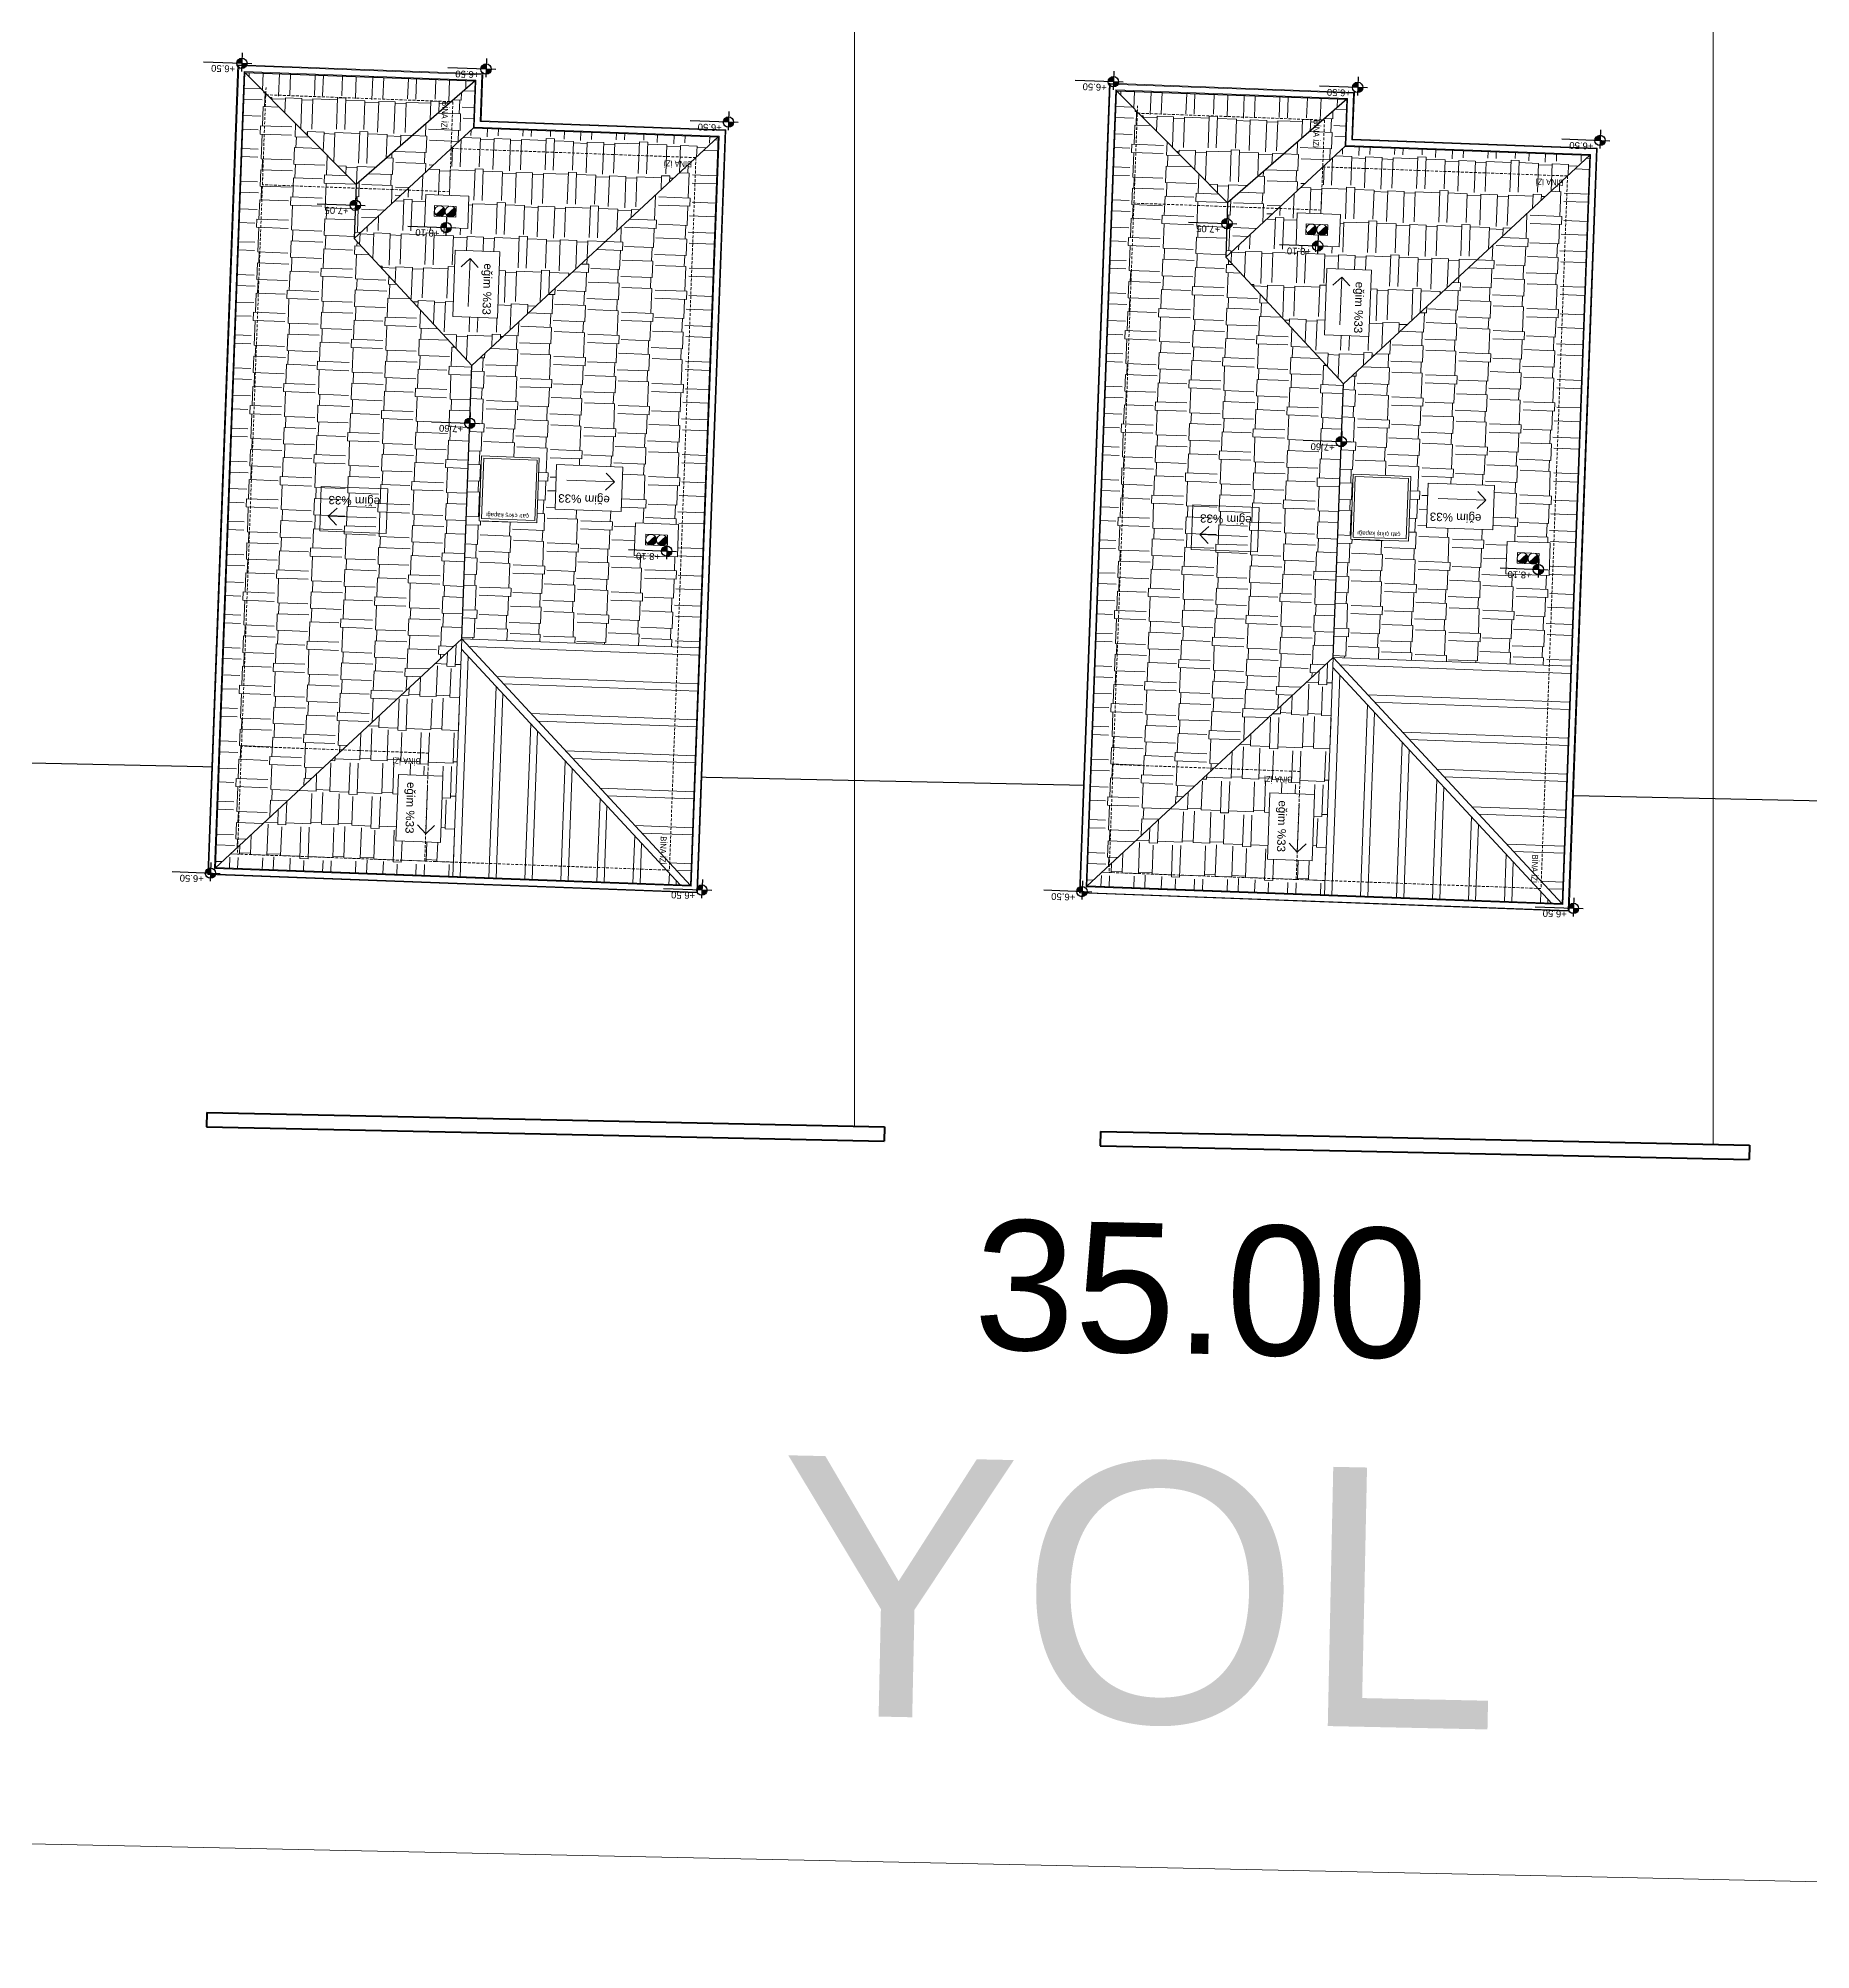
# Model space of a CAD drawing. Header units: centimetres. Extents: x 63871 to 181827, y -95930 to 42199.
# Drawn here: x 170893 to 173353, y -33886 to -31232 of the extents above; entities that cross this region are included whole.
import ezdxf
from ezdxf.enums import TextEntityAlignment as Align

# ---------------------------------------------------------------- set-up
doc = ezdxf.new("R2010")
doc.units = ezdxf.units.CM
doc.linetypes.add('11-021_500-SatisOfisi_220512$0${ Diamond }', pattern=[12, 4, -2, 2, 2, -2])
for name, color, linetype, lineweight in [('03_PARSEL_ALN_YENI', 40, 'Continuous', 0), ('A-AREA-IDEN', 7, 'Continuous', 9), ('ARA SINIRLAR', 225, 'Continuous', 15), ('Baca', 82, 'Continuous', 9), ('İz DÜŞÜMÜ', 7, '11-021_500-SatisOfisi_220512$0${ Diamond }', 18), ('OLUK', 222, 'Continuous', 15), ('PARSEL SINIRI', 12, 'Continuous', 50), ('ROL_CEPHE', 1, 'Continuous', 0), ('TARAMA', 251, 'Continuous', 5), ('Çatı', 144, 'Continuous', 30), ('ÇEKME MESAFESİ', 5, 'Continuous', 25)]:
    doc.layers.add(name, color=color, linetype=linetype, lineweight=lineweight)
doc.layers.add('KOT', color=171, linetype='Continuous')
doc.styles.add('Arial', font='Arial.ttf', dxfattribs={"height": 250})
doc.styles.add('Arial_1', font='Arial.ttf', dxfattribs={"height": 300})
doc.styles.add('MtXpl_Arial_Narrow_1', font='')
doc.styles.get("Standard").update_dxf_attribs({"font": 'Arial.ttf'})
doc.styles.get('MtXpl_Arial_Narrow_1').set_extended_font_data('Arial Narrow')
pattern_1 = [(177.87319, (370414.37, -3372.5), (-98.784803, -42.082955), [22.86, -19.05, 26.67, -11.43, 34.29, -15.24]), (177.87319, (370391.456, -3373.556), (-98.784803, -42.082955), [19.05, -72.39, 15.24, -22.86]), (177.87319, (370345.944, -3367.1), (-98.784803, -42.082955), [11.43, -118.11]), (267.87319, (370414.37, -3372.5), (30.6659616, -46.8903553), [43.815, -139.065]), (267.87319, (370391.527, -3371.652), (30.6659616, -46.8903553), [42.8625, -140.0175]), (267.87319, (370372.49, -3370.945), (30.6659616, -46.8903553), [40.005, -142.875]), (267.87319, (370345.944, -3367.1), (30.6659616, -46.8903553), [43.815, -139.065]), (267.87319, (370334.522, -3366.676), (30.6659616, -46.8903553), [43.815, -139.065]), (267.87319, (370300.15, -3368.26), (30.6659616, -46.8903553), [41.91, -140.97])]
pattern_2 = [(87.87319, (370414.37, -3372.5), (-42.082955, 98.784803), [22.86, -19.05, 26.67, -11.43, 34.29, -15.24]), (87.87319, (370413.316, -3349.586), (-42.082955, 98.784803), [19.05, -72.39, 15.24, -22.86]), (87.87319, (370419.77, -3304.074), (-42.082955, 98.784803), [11.43, -118.11]), (177.87319, (370414.37, -3372.5), (-46.8903553, -30.6659616), [43.815, -139.065]), (177.87319, (370415.22, -3349.656), (-46.8903553, -30.6659616), [42.8625, -140.0175]), (177.87319, (370415.926, -3330.62), (-46.8903553, -30.6659616), [40.005, -142.875]), (177.87319, (370419.77, -3304.074), (-46.8903553, -30.6659616), [43.815, -139.065]), (177.87319, (370420.196, -3292.652), (-46.8903553, -30.6659616), [43.815, -139.065]), (177.87319, (370418.613, -3258.28), (-46.8903553, -30.6659616), [41.91, -140.97])]
pattern_3 = [(177.87319, (369204.484, -3346.967), (-98.784803, -42.082955), [22.86, -19.05, 26.67, -11.43, 34.29, -15.24]), (177.87319, (369181.57, -3348.023), (-98.784803, -42.082955), [19.05, -72.39, 15.24, -22.86]), (177.87319, (369136.058, -3341.567), (-98.784803, -42.082955), [11.43, -118.11]), (267.87319, (369204.484, -3346.967), (30.6659616, -46.8903553), [43.815, -139.065]), (267.87319, (369181.64, -3346.12), (30.6659616, -46.8903553), [42.8625, -140.0175]), (267.87319, (369162.603, -3345.412), (30.6659616, -46.8903553), [40.005, -142.875]), (267.87319, (369136.058, -3341.567), (30.6659616, -46.8903553), [43.815, -139.065]), (267.87319, (369124.636, -3341.143), (30.6659616, -46.8903553), [43.815, -139.065]), (267.87319, (369090.263, -3342.726), (30.6659616, -46.8903553), [41.91, -140.97])]
pattern_4 = [(87.87319, (369204.484, -3346.967), (-42.082955, 98.784803), [22.86, -19.05, 26.67, -11.43, 34.29, -15.24]), (87.87319, (369203.43, -3324.052), (-42.082955, 98.784803), [19.05, -72.39, 15.24, -22.86]), (87.87319, (369209.885, -3278.54), (-42.082955, 98.784803), [11.43, -118.11]), (177.87319, (369204.484, -3346.967), (-46.8903553, -30.6659616), [43.815, -139.065]), (177.87319, (369205.333, -3324.123), (-46.8903553, -30.6659616), [42.8625, -140.0175]), (177.87319, (369206.04, -3305.086), (-46.8903553, -30.6659616), [40.005, -142.875]), (177.87319, (369209.885, -3278.54), (-46.8903553, -30.6659616), [43.815, -139.065]), (177.87319, (369210.31, -3267.12), (-46.8903553, -30.6659616), [43.815, -139.065]), (177.87319, (369208.726, -3232.746), (-46.8903553, -30.6659616), [41.91, -140.97])]

# ---------------------------------------------------------------- blocks, each defined once
blk = doc.blocks.new('afadfa')
at = {"layer": 'Baca'}
h = blk.add_hatch(color=0, dxfattribs=at)
h.dxf.hatch_style = 1
h.paths.add_polyline_path([(525548.6, 4261233.8, 0.670516), (525535.8, 4261228.6, 0.199315), (525538, 4261223.2)])
h = blk.add_hatch(color=0, dxfattribs=at)
h.dxf.hatch_style = 1
h.paths.add_polyline_path([(525563.7, 4261233.8, 0.675614), (525550.8, 4261228.6, 0.202965), (525553, 4261223.2)])
for p, q in [((525538, 4261223.2), (525548.6, 4261233.8)), ((525553, 4261223.2), (525563.7, 4261233.8))]:
    blk.add_line(p, q, dxfattribs=at)
blk.add_lwpolyline([(525535.8, 4261236.1), (525565.8, 4261236), (525565.8, 4261221), (525535.8, 4261221.1)], close=True, dxfattribs=at)
for centre in [(525543.3, 4261228.6), (525558.3, 4261228.6)]:
    blk.add_circle(centre, 7.5, dxfattribs=at)

msp = doc.modelspace()

# ---------------------------------------------------------------- linework, layer by layer
at = {"layer": '03_PARSEL_ALN_YENI'}
for p, q in [((167966.2, -33677.4), (172965.1, -33783.4)), ((172965.1, -33783.4), (177836.1, -33886.3))]:
    msp.add_line(p, q, dxfattribs=at)
at = {"layer": '03_PARSEL_ALN_YENI', "lineweight": 0}
for p, q in [((167966.2, -33677.4), (172965.1, -33783.4)), ((172965.1, -33783.4), (177836.1, -33886.3))]:
    msp.add_line(p, q, dxfattribs=at)
at = {"layer": 'ARA SINIRLAR', "color": 5}
for p, q in [((172025.8, -31082.5), (172025.8, -32742.9)), ((173218.2, -31106.9), (173218.2, -32768.1))]:
    msp.add_line(p, q, dxfattribs=at)
at = {"layer": 'PARSEL SINIRI'}
for p, q in [((171127.1, -32723.8), (171126.7, -32743.8)), ((172067.5, -32743.7), (172067, -32763.7)), ((172367.4, -32750.1), (172367, -32770.1)), ((173268.4, -32769.1), (173268, -32789.1))]:
    msp.add_line(p, q, dxfattribs=at)
for points in [[(171126.7, -32743.8), (171612.2, -32754.1), (172067, -32763.7)], [(171127.1, -32723.8), (171612.6, -32734.1), (172067.5, -32743.7)], [(172367.4, -32750.1), (172708.3, -32757.3), (173268.4, -32769.1)], [(172367, -32770.1), (172707.9, -32777.3), (173268, -32789.1)]]:
    msp.add_lwpolyline(points, dxfattribs=at)
at = {"layer": 'ÇEKME MESAFESİ'}
msp.add_lwpolyline([(167715.9, -26282.1), (166969.3, -28297.8), (167520.8, -32108.6), (167588.4, -32168.4), (171622.9, -32254.2), (172718.5, -32277.4), (177562.7, -32379.8), (177815.5, -32385.2), (177831.4, -32370.3), (177946.3, -29738.1), (178260.5, -22584.5)], dxfattribs=at)

# ---------------------------------------------------------------- texts
at = {"layer": 'ROL_CEPHE', "lineweight": 0}
for s, height, p in [('35.00', 180, (172190.5, -33052.2)), ('YOL', 360, (171915.4, -33559.5))]:
    msp.add_text(s, height=height, rotation=358.7887, dxfattribs=at).set_placement(p)

# ---------------------------------------------------------------- next in the draw order: wipeouts: each hides what was drawn before it
for points in [[(171847.3, -31359.6), (171808, -32418.8), (171128.5, -32393.6), (171170.2, -31269.4), (171510, -31282), (171507.6, -31346.9)], [(173057.2, -31385.1), (173017.9, -32444.4), (172338.3, -32419.1), (172380.1, -31294.9), (172719.9, -31307.5), (172717.4, -31372.5)]]:
    msp.add_wipeout(points).dxf.layer = 'OLUK'

# ---------------------------------------------------------------- next in the draw order: hatches: boundary and pattern name
at = {"layer": 'KOT'}
h = msp.add_hatch(color=256, dxfattribs=at)
h.dxf.hatch_style = 1
h.paths.add_polyline_path([(171168.4, -31266.9, 0.009987), (171168.4, -31267.2), (171175.5, -31267.5), (171175.8, -31260.1, 0.414214)])
h = msp.add_hatch(color=256, dxfattribs=at)
h.dxf.hatch_style = 1
h.paths.add_polyline_path([(171175.3, -31274, 0.402561), (171182.7, -31267.3), (171175.6, -31267.1)])
h = msp.add_hatch(color=256, dxfattribs=at)
h.dxf.hatch_style = 1
h.paths.add_polyline_path([(171507.4, -31274.8, 0.009987), (171507.4, -31275.1), (171514.6, -31275.4), (171514.9, -31267.9, 0.414214)])
h = msp.add_hatch(color=256, dxfattribs=at)
h.dxf.hatch_style = 1
h.paths.add_polyline_path([(171514.3, -31281.8, 0.402561), (171521.7, -31275.2), (171514.6, -31274.9)])
h = msp.add_hatch(color=256, dxfattribs=at)
h.dxf.hatch_style = 1
h.paths.add_polyline_path([(172378.3, -31292.5, 0.009987), (172378.3, -31292.8), (172385.4, -31293), (172385.7, -31285.6, 0.414214)])
h = msp.add_hatch(color=256, dxfattribs=at)
h.dxf.hatch_style = 1
h.paths.add_polyline_path([(172385.2, -31299.5, 0.402561), (172392.6, -31292.9), (172385.4, -31292.6)])
h = msp.add_hatch(color=256, dxfattribs=at)
h.dxf.hatch_style = 1
h.paths.add_polyline_path([(172717.3, -31300.3, 0.009987), (172717.3, -31300.6), (172724.5, -31300.9), (172724.7, -31293.5, 0.414214)])
h = msp.add_hatch(color=256, dxfattribs=at)
h.dxf.hatch_style = 1
h.paths.add_polyline_path([(172724.2, -31307.4, 0.402561), (172731.6, -31300.7), (172724.5, -31300.5)])
h = msp.add_hatch(color=256, dxfattribs=at)
h.dxf.hatch_style = 1
h.paths.add_polyline_path([(171844, -31348.5, 0.009987), (171844, -31348.8), (171851.1, -31349), (171851.4, -31341.6, 0.414214)])
h = msp.add_hatch(color=256, dxfattribs=at)
h.dxf.hatch_style = 1
h.paths.add_polyline_path([(171850.9, -31355.5, 0.402561), (171858.3, -31348.9), (171851.1, -31348.6)])
h = msp.add_hatch(color=256, dxfattribs=at)
h.dxf.hatch_style = 1
h.paths.add_polyline_path([(173053.8, -31374, 0.009987), (173053.8, -31374.3), (173061, -31374.6), (173061.3, -31367.1, 0.414214)])
h = msp.add_hatch(color=256, dxfattribs=at)
h.dxf.hatch_style = 1
h.paths.add_polyline_path([(173060.8, -31381, 0.402561), (173068.2, -31374.4), (173061, -31374.1)])
h = msp.add_hatch(color=256, dxfattribs=at)
h.dxf.hatch_style = 1
h.paths.add_polyline_path([(171325.9, -31464, 0.009987), (171325.9, -31464.3), (171333.1, -31464.6), (171333.3, -31457.1, 0.414214)])
h = msp.add_hatch(color=256, dxfattribs=at)
h.dxf.hatch_style = 1
h.paths.add_polyline_path([(171332.8, -31471, 0.402561), (171340.2, -31464.4), (171333.1, -31464.2)])
h = msp.add_hatch(color=256, dxfattribs=at)
h.dxf.hatch_style = 1
h.paths.add_polyline_path([(171451.9, -31495, 0.009987), (171451.9, -31495.3), (171459.1, -31495.5), (171459.3, -31488.1, 0.414214)])
h = msp.add_hatch(color=256, dxfattribs=at)
h.dxf.hatch_style = 1
h.paths.add_polyline_path([(171458.8, -31502, 0.402561), (171466.2, -31495.4), (171459.1, -31495.1)])
h = msp.add_hatch(color=256, dxfattribs=at)
h.dxf.hatch_style = 1
h.paths.add_polyline_path([(172535.8, -31489.6, 0.009987), (172535.8, -31489.8), (172543, -31490.1), (172543.2, -31482.7, 0.414214)])
h = msp.add_hatch(color=256, dxfattribs=at)
h.dxf.hatch_style = 1
h.paths.add_polyline_path([(172542.7, -31496.6, 0.402561), (172550.1, -31490), (172543, -31489.7)])
h = msp.add_hatch(color=256, dxfattribs=at)
h.dxf.hatch_style = 1
h.paths.add_polyline_path([(172661.8, -31520.5, 0.009987), (172661.8, -31520.8), (172669, -31521.1), (172669.2, -31513.6, 0.414214)])
h = msp.add_hatch(color=256, dxfattribs=at)
h.dxf.hatch_style = 1
h.paths.add_polyline_path([(172668.7, -31527.5, 0.402561), (172676.1, -31520.9), (172669, -31520.6)])
h = msp.add_hatch(color=256, dxfattribs=at)
h.dxf.hatch_style = 1
h.paths.add_polyline_path([(171484.8, -31766.7, 0.009987), (171484.8, -31767), (171491.9, -31767.2), (171492.2, -31759.8, 0.414214)])
h = msp.add_hatch(color=256, dxfattribs=at)
h.dxf.hatch_style = 1
h.paths.add_polyline_path([(171491.7, -31773.7, 0.402561), (171499.1, -31767.1), (171492, -31766.8)])
h = msp.add_hatch(color=256, dxfattribs=at)
h.dxf.hatch_style = 1
h.paths.add_polyline_path([(172694.7, -31792.2, 0.009987), (172694.7, -31792.5), (172701.8, -31792.8), (172702.1, -31785.3, 0.414214)])
h = msp.add_hatch(color=256, dxfattribs=at)
h.dxf.hatch_style = 1
h.paths.add_polyline_path([(172701.6, -31799.2, 0.402561), (172709, -31792.6), (172701.8, -31792.3)])
h = msp.add_hatch(color=256, dxfattribs=at)
h.dxf.hatch_style = 1
h.paths.add_polyline_path([(171758.2, -31944.2, 0.009987), (171758.2, -31944.5), (171765.4, -31944.8), (171765.7, -31937.3, 0.414214)])
h = msp.add_hatch(color=256, dxfattribs=at)
h.dxf.hatch_style = 1
h.paths.add_polyline_path([(171765.1, -31951.2, 0.402561), (171772.6, -31944.6), (171765.4, -31944.4)])
h = msp.add_hatch(color=256, dxfattribs=at)
h.dxf.hatch_style = 1
h.paths.add_polyline_path([(172968.1, -31969.8, 0.009987), (172968.1, -31970.1), (172975.3, -31970.3), (172975.5, -31962.9, 0.414214)])
h = msp.add_hatch(color=256, dxfattribs=at)
h.dxf.hatch_style = 1
h.paths.add_polyline_path([(172975, -31976.8, 0.402561), (172982.4, -31970.2), (172975.3, -31969.9)])
h = msp.add_hatch(color=256, dxfattribs=at)
h.dxf.hatch_style = 1
h.paths.add_polyline_path([(171124.8, -32391.3, 0.009987), (171124.8, -32391.6), (171131.9, -32391.8), (171132.2, -32384.4, 0.414214)])
h = msp.add_hatch(color=256, dxfattribs=at)
h.dxf.hatch_style = 1
h.paths.add_polyline_path([(171131.7, -32398.3, 0.402561), (171139.1, -32391.7), (171132, -32391.4)])
h = msp.add_hatch(color=256, dxfattribs=at)
h.dxf.hatch_style = 1
h.paths.add_polyline_path([(171807.1, -32414.7, 0.009987), (171807.1, -32415), (171814.2, -32415.3), (171814.5, -32407.8, 0.414214)])
h = msp.add_hatch(color=256, dxfattribs=at)
h.dxf.hatch_style = 1
h.paths.add_polyline_path([(171814, -32421.8, 0.402561), (171821.4, -32415.1), (171814.2, -32414.9)])
h = msp.add_hatch(color=256, dxfattribs=at)
h.dxf.hatch_style = 1
h.paths.add_polyline_path([(172334.7, -32416.8, 0.009987), (172334.7, -32417.1), (172341.8, -32417.4), (172342.1, -32409.9, 0.414214)])
h = msp.add_hatch(color=256, dxfattribs=at)
h.dxf.hatch_style = 1
h.paths.add_polyline_path([(172341.6, -32423.8, 0.402561), (172349, -32417.2), (172341.8, -32416.9)])
h = msp.add_hatch(color=256, dxfattribs=at)
h.dxf.hatch_style = 1
h.paths.add_polyline_path([(173016.9, -32440.3, 0.009987), (173016.9, -32440.6), (173024.1, -32440.8), (173024.4, -32433.4, 0.414214)])
h = msp.add_hatch(color=256, dxfattribs=at)
h.dxf.hatch_style = 1
h.paths.add_polyline_path([(173023.9, -32447.3, 0.402561), (173031.3, -32440.7), (173024.1, -32440.4)])
at = {"layer": 'Çatı', "lineweight": 15}
h = msp.add_hatch(dxfattribs=at)
h.set_pattern_fill('AR-RSHKE', color=251, scale=0.15, angle=267.8732)
h.set_pattern_definition([(267.87319, (369204.484, -3346.967), (42.082955, -98.784803), [22.86, -19.05, 26.67, -11.43, 34.29, -15.24]), (267.87319, (369205.54, -3369.882), (42.082955, -98.784803), [19.05, -72.39, 15.24, -22.86]), (267.87319, (369199.084, -3415.394), (42.082955, -98.784803), [11.43, -118.11]), (357.87319, (369204.484, -3346.967), (46.8903553, 30.6659616), [43.815, -139.065]), (357.87319, (369203.636, -3369.812), (46.8903553, 30.6659616), [42.8625, -140.0175]), (357.87319, (369202.93, -3388.85), (46.8903553, 30.6659616), [40.005, -142.875]), (357.87319, (369199.084, -3415.394), (46.8903553, 30.6659616), [43.815, -139.065]), (357.87319, (369198.66, -3426.816), (46.8903553, 30.6659616), [43.815, -139.065]), (357.87319, (369200.243, -3461.19), (46.8903553, 30.6659616), [41.91, -140.97])])
h.paths.add_polyline_path([(171494.9, -31686.7), (171331.4, -31510.5), (171331.4, -31510.5), (171334.1, -31435.6), (171179.8, -31279.7), (171138.8, -32384), (171480.8, -32066.4)])
h = msp.add_hatch(dxfattribs=at)
h.set_pattern_fill('AR-RSHKE', color=251, scale=0.15, angle=177.8732)
h.set_pattern_definition(pattern_3)
h.paths.add_polyline_path([(171499.6, -31291.6), (171179.8, -31279.7), (171334.1, -31435.6)])
h.paths.add_polyline_path([(171451.4, -31317), (171449.8, -31358.1), (171465.1, -31358.7), (171466.6, -31317.6)], flags=24)
h = msp.add_hatch(dxfattribs=at)
h.set_pattern_fill('AR-RSHKE', color=251, scale=0.15, angle=447.8732)
h.set_pattern_definition(pattern_4)
h.paths.add_polyline_path([(171334.1, -31435.6), (171331.4, -31510.5), (171497.2, -31356.6), (171499.6, -31291.6)])
h.paths.add_polyline_path([(171451.4, -31317), (171449.8, -31358.1), (171465.1, -31358.7), (171466.6, -31317.6)], flags=25)
h = msp.add_hatch(dxfattribs=at)
h.set_pattern_fill('AR-RSHKE', color=251, scale=0.15, angle=267.8732)
h.set_pattern_definition([(267.87319, (370414.37, -3372.5), (42.082955, -98.784803), [22.86, -19.05, 26.67, -11.43, 34.29, -15.24]), (267.87319, (370415.426, -3395.416), (42.082955, -98.784803), [19.05, -72.39, 15.24, -22.86]), (267.87319, (370408.97, -3440.927), (42.082955, -98.784803), [11.43, -118.11]), (357.87319, (370414.37, -3372.5), (46.8903553, 30.6659616), [43.815, -139.065]), (357.87319, (370413.523, -3395.345), (46.8903553, 30.6659616), [42.8625, -140.0175]), (357.87319, (370412.816, -3414.382), (46.8903553, 30.6659616), [40.005, -142.875]), (357.87319, (370408.97, -3440.927), (46.8903553, 30.6659616), [43.815, -139.065]), (357.87319, (370408.546, -3452.35), (46.8903553, 30.6659616), [43.815, -139.065]), (357.87319, (370410.13, -3486.722), (46.8903553, 30.6659616), [41.91, -140.97])])
h.paths.add_polyline_path([(172704.8, -31712.2), (172541.3, -31536.1), (172541.3, -31536.1), (172544, -31461.1), (172389.7, -31305.3), (172348.7, -32409.5), (172690.7, -32092)])
h = msp.add_hatch(dxfattribs=at)
h.set_pattern_fill('AR-RSHKE', color=251, scale=0.15, angle=177.8732)
h.set_pattern_definition(pattern_1)
h.paths.add_polyline_path([(172709.5, -31317.1), (172389.7, -31305.3), (172544, -31461.1)])
h.paths.add_polyline_path([(172661.3, -31342.6), (172659.7, -31383.6), (172675, -31384.2), (172676.5, -31343.2)], flags=24)
h = msp.add_hatch(dxfattribs=at)
h.set_pattern_fill('AR-RSHKE', color=251, scale=0.15, angle=447.8732)
h.set_pattern_definition(pattern_2)
h.paths.add_polyline_path([(172544, -31461.1), (172541.3, -31536.1), (172707.1, -31382.1), (172709.5, -31317.1)])
h.paths.add_polyline_path([(172661.3, -31342.6), (172659.7, -31383.6), (172675, -31384.2), (172676.5, -31343.2)], flags=25)
h = msp.add_hatch(dxfattribs=at)
h.set_pattern_fill('AR-RSHKE', color=251, scale=0.15, angle=177.8732)
h.set_pattern_definition(pattern_3)
h.paths.add_polyline_path([(171331.4, -31510.5), (171494.9, -31686.7), (171837, -31369.2), (171497.2, -31356.6)])
h.paths.add_polyline_path([(171429.1, -31494.1), (171430.8, -31449.2), (171490.7, -31451.4), (171489.1, -31496.4)], flags=16)
h.paths.add_polyline_path([(171442.6, -31479.6), (171443.1, -31464.6), (171473.1, -31465.7), (171472.6, -31480.8)], flags=0)
h.paths.add_polyline_path([(171442.9, -31472.1, -1), (171457.9, -31472.7, -1), (171472.8, -31473.2, -1), (171457.9, -31472.7, -1)], flags=0)
h.paths.add_polyline_path([(171471.9, -31526.6), (171533.7, -31528.9), (171530.3, -31621), (171468.5, -31618.7)], flags=16)
h.paths.add_polyline_path([(171505.8, -31541.7), (171503, -31618.9), (171526.7, -31619.8), (171529.5, -31542.5)], flags=8)
h.paths.add_polyline_path([(171803.4, -31400.7), (171762.3, -31399.2), (171761.7, -31414.4), (171802.8, -31415.9)], flags=25)
h = msp.add_hatch(dxfattribs=at)
h.set_pattern_fill('AR-RSHKE', color=251, scale=0.15, angle=447.8732)
h.set_pattern_definition(pattern_4)
h.paths.add_polyline_path([(171480.8, -32066.4), (171810.6, -32078.7), (171837, -31369.2), (171494.9, -31686.7)])
h.paths.add_polyline_path([(171704.6, -31827.9), (171702.3, -31889.6), (171610.3, -31886.2), (171612.5, -31824.4)], flags=16)
h.paths.add_polyline_path([(171588.4, -31815.3), (171585, -31905.2), (171505.1, -31902.2), (171508.4, -31812.3)], flags=16)
h.paths.add_polyline_path([(171585.3, -31818.2), (171582.1, -31902.1), (171508.2, -31899.3), (171511.3, -31815.4)], flags=0)
h.paths.add_polyline_path([(171722, -31905.4), (171781.9, -31907.6), (171780.3, -31952.5), (171720.3, -31950.3)], flags=16)
h.paths.add_polyline_path([(171736.4, -31920.8), (171766.4, -31922), (171765.8, -31937.1), (171735.9, -31935.9)], flags=0)
h.paths.add_polyline_path([(171751.1, -31929, -1), (171766.1, -31929.5, -1), (171751.1, -31929, -1), (171736.1, -31928.4, -1)], flags=0)
h.paths.add_polyline_path([(171689.5, -31861.7), (171612.3, -31858.9), (171611.4, -31882.6), (171688.7, -31885.5)], flags=8)
h.paths.add_polyline_path([(171576.2, -31889.7), (171512.3, -31887.4), (171511.9, -31898.9), (171575.8, -31901.3)], flags=8)
h = msp.add_hatch(dxfattribs=at)
h.set_pattern_fill('AR-RSHKE', color=251, scale=0.15, angle=177.8732)
h.set_pattern_definition(pattern_1)
h.paths.add_polyline_path([(172541.3, -31536.1), (172704.8, -31712.2), (173046.8, -31394.7), (172707.1, -31382.1)])
h.paths.add_polyline_path([(172639, -31519.7), (172640.7, -31474.7), (172700.6, -31476.9), (172698.9, -31521.9)], flags=16)
h.paths.add_polyline_path([(172652.5, -31505.1), (172653, -31490.1), (172683, -31491.3), (172682.5, -31506.3)], flags=0)
h.paths.add_polyline_path([(172652.8, -31497.7, -1), (172667.7, -31498.2, -1), (172682.7, -31498.8, -1), (172667.7, -31498.2, -1)], flags=0)
h.paths.add_polyline_path([(172681.8, -31552.1), (172743.6, -31554.4), (172740.1, -31646.5), (172678.4, -31644.2)], flags=16)
h.paths.add_polyline_path([(172715.7, -31567.2), (172712.8, -31644.5), (172736.6, -31645.4), (172739.4, -31568.1)], flags=8)
h.paths.add_polyline_path([(173013.3, -31426.3), (172972.2, -31424.7), (172971.6, -31439.9), (173012.7, -31441.5)], flags=25)
h = msp.add_hatch(dxfattribs=at)
h.set_pattern_fill('AR-RSHKE', color=251, scale=0.15, angle=447.8732)
h.set_pattern_definition(pattern_2)
h.paths.add_polyline_path([(172690.7, -32092), (173020.5, -32104.2), (173046.8, -31394.7), (172704.8, -31712.2)])
h.paths.add_polyline_path([(172914.5, -31853.4), (172912.2, -31915.1), (172820.1, -31911.7), (172822.4, -31850)], flags=16)
h.paths.add_polyline_path([(172798.2, -31840.8), (172794.9, -31930.7), (172715, -31927.8), (172718.3, -31837.8)], flags=16)
h.paths.add_polyline_path([(172795.1, -31843.7), (172792, -31927.6), (172718.1, -31924.9), (172721.2, -31840.9)], flags=0)
h.paths.add_polyline_path([(172931.9, -31930.9), (172991.8, -31933.1), (172990.2, -31978.1), (172930.2, -31975.8)], flags=16)
h.paths.add_polyline_path([(172946.3, -31946.4), (172976.3, -31947.5), (172975.7, -31962.6), (172945.7, -31961.4)], flags=0)
h.paths.add_polyline_path([(172961, -31954.5, -1), (172976, -31955, -1), (172961, -31954.5, -1), (172946, -31953.9, -1)], flags=0)
h.paths.add_polyline_path([(172899.4, -31887.3), (172822.2, -31884.4), (172821.3, -31908.1), (172898.5, -31911)], flags=8)
h.paths.add_polyline_path([(172786.1, -31915.3), (172722.2, -31912.9), (172721.7, -31924.5), (172785.6, -31926.8)], flags=8)
h = msp.add_hatch(dxfattribs=at)
h.set_pattern_fill('AR-RSHKE', color=251, scale=0.15, angle=357.8732)
h.set_pattern_definition([(357.87319, (369204.484, -3346.967), (98.784803, 42.082955), [22.86, -19.05, 26.67, -11.43, 34.29, -15.24]), (357.87319, (369227.4, -3345.91), (98.784803, 42.082955), [19.05, -72.39, 15.24, -22.86]), (357.87319, (369272.91, -3352.37), (98.784803, 42.082955), [11.43, -118.11]), (87.87319, (369204.484, -3346.967), (-30.6659616, 46.8903553), [43.815, -139.065]), (87.87319, (369227.33, -3347.816), (-30.6659616, 46.8903553), [42.8625, -140.0175]), (87.87319, (369246.365, -3348.523), (-30.6659616, 46.8903553), [40.005, -142.875]), (87.87319, (369272.91, -3352.368), (-30.6659616, 46.8903553), [43.815, -139.065]), (87.87319, (369284.333, -3352.792), (-30.6659616, 46.8903553), [43.815, -139.065]), (87.87319, (369318.706, -3351.21), (-30.6659616, 46.8903553), [41.91, -140.97])])
h.paths.add_polyline_path([(171480.8, -32066.4), (171138.8, -32384), (171468.6, -32396.2)])
h.paths.add_polyline_path([(171454.7, -32256.7), (171451.3, -32348.8), (171389.5, -32346.5), (171393, -32254.4)], flags=16)
h.paths.add_polyline_path([(171399, -32261.8), (171396.1, -32339.1), (171419.8, -32340), (171422.7, -32262.7)], flags=8)
h.paths.add_polyline_path([(171426.6, -32229.8), (171385.5, -32228.3), (171385, -32243.5), (171426, -32245.1)], flags=24)
h = msp.add_hatch(dxfattribs=at)
h.set_pattern_fill('AR-RSHKE', color=251, scale=0.15, angle=357.8732)
h.set_pattern_definition([(357.87319, (370414.37, -3372.5), (98.784803, 42.082955), [22.86, -19.05, 26.67, -11.43, 34.29, -15.24]), (357.87319, (370437.286, -3371.445), (98.784803, 42.082955), [19.05, -72.39, 15.24, -22.86]), (357.87319, (370482.798, -3377.9), (98.784803, 42.082955), [11.43, -118.11]), (87.87319, (370414.37, -3372.5), (-30.6659616, 46.8903553), [43.815, -139.065]), (87.87319, (370437.215, -3373.35), (-30.6659616, 46.8903553), [42.8625, -140.0175]), (87.87319, (370456.252, -3374.056), (-30.6659616, 46.8903553), [40.005, -142.875]), (87.87319, (370482.798, -3377.9), (-30.6659616, 46.8903553), [43.815, -139.065]), (87.87319, (370494.22, -3378.325), (-30.6659616, 46.8903553), [43.815, -139.065]), (87.87319, (370528.592, -3376.742), (-30.6659616, 46.8903553), [41.91, -140.97])])
h.paths.add_polyline_path([(172690.7, -32092), (172348.7, -32409.5), (172678.5, -32421.8)])
h.paths.add_polyline_path([(172664.6, -32282.2), (172661.2, -32374.3), (172599.4, -32372), (172602.8, -32279.9)], flags=16)
h.paths.add_polyline_path([(172608.8, -32287.3), (172606, -32364.6), (172629.7, -32365.5), (172632.6, -32288.2)], flags=8)
h.paths.add_polyline_path([(172636.5, -32255.4), (172595.4, -32253.8), (172594.9, -32269), (172635.9, -32270.6)], flags=24)

# ---------------------------------------------------------------- next in the draw order: linework, layer by layer
at = {"layer": 'A-AREA-IDEN'}
for p, q in [((171492.4, -31538.4), (171480.1, -31549.9)), ((171489.9, -31604.7), (171492.4, -31538.4)), ((171492.4, -31538.4), (171503.8, -31550.8)), ((172702.3, -31564), (172690, -31575.4)), ((172699.8, -31630.2), (172702.3, -31564)), ((172702.3, -31564), (172713.7, -31576.3)), ((171626.5, -31845.9), (171692.8, -31848.3)), ((171692.8, -31848.3), (171681.3, -31836)), ((171692.8, -31848.3), (171680.4, -31859.8)), ((172836.4, -31871.4), (172902.6, -31873.9)), ((172902.6, -31873.9), (172890.3, -31885.3)), ((172902.6, -31873.9), (172891.2, -31861.5)), ((171295.5, -31896), (171307.8, -31884.6)), ((171361.8, -31898.4), (171295.5, -31896)), ((171295.5, -31896), (171306.9, -31908.3)), ((172505.4, -31921.5), (172517.7, -31910.1)), ((172571.6, -31924), (172505.4, -31921.5)), ((172505.4, -31921.5), (172516.8, -31933.8)), ((171433.3, -32270.7), (171430.8, -32336.9)), ((172643.2, -32296.2), (172640.7, -32362.4)), ((171430.8, -32336.9), (171419.4, -32324.6)), ((171430.8, -32336.9), (171443.1, -32325.5)), ((172640.7, -32362.4), (172629.3, -32350.1)), ((172640.7, -32362.4), (172653, -32351))]:
    msp.add_line(p, q, dxfattribs=at)
for points in [[(171468.5, -31618.7), (171471.9, -31526.6), (171533.7, -31528.9), (171530.3, -31621)], [(172678.4, -31644.2), (172681.8, -31552.1), (172743.6, -31554.4), (172740.1, -31646.5)], [(171585, -31905.2), (171505.1, -31902.2), (171508.4, -31812.3), (171588.4, -31815.3)], [(171582.1, -31902.1), (171508.2, -31899.3), (171511.3, -31815.4), (171585.3, -31818.2)], [(171612.5, -31824.4), (171704.6, -31827.9), (171702.3, -31889.6), (171610.3, -31886.2)], [(172794.9, -31930.7), (172715, -31927.8), (172718.3, -31837.8), (172798.2, -31840.8)], [(172792, -31927.6), (172718.1, -31924.9), (172721.2, -31840.9), (172795.1, -31843.7)], [(171375.7, -31919.9), (171283.6, -31916.5), (171285.9, -31854.7), (171378, -31858.1)], [(172822.4, -31850), (172914.5, -31853.4), (172912.2, -31915.1), (172820.1, -31911.7)], [(172585.6, -31945.4), (172493.5, -31942), (172495.8, -31880.3), (172587.9, -31883.7)], [(171454.7, -32256.7), (171451.3, -32348.8), (171389.5, -32346.5), (171393, -32254.4)], [(172664.6, -32282.2), (172661.2, -32374.3), (172599.4, -32372), (172602.8, -32279.9)]]:
    msp.add_lwpolyline(points, close=True, dxfattribs=at)
at = {"layer": 'Baca'}
for points in [[(171490.7, -31451.4), (171430.8, -31449.2), (171429.1, -31494.1), (171489.1, -31496.4)], [(172700.6, -31476.9), (172640.7, -31474.7), (172639, -31519.7), (172698.9, -31521.9)], [(171781.9, -31907.6), (171722, -31905.4), (171720.3, -31950.3), (171780.3, -31952.5)], [(172991.8, -31933.1), (172931.9, -31930.9), (172930.2, -31975.8), (172990.2, -31978.1)]]:
    msp.add_lwpolyline(points, close=True, dxfattribs=at)
at = {"layer": 'İz DÜŞÜMÜ'}
for p, q in [((171175.1, -32215.2), (171169.5, -32365.1)), ((172385, -32240.7), (172379.4, -32390.6)), ((171429.4, -32374.8), (171169.5, -32365.1)), ((172639.2, -32400.3), (172379.4, -32390.6))]:
    msp.add_line(p, q, dxfattribs=at)
for points in [[(171466.1, -31385.4), (171463.9, -31445.4), (171204.1, -31435.7), (171208.7, -31310.8), (171468.5, -31320.5), (171466.1, -31385.4), (171805.9, -31398.1), (171769.1, -32387.4), (171429.4, -32374.8), (171434.9, -32224.9), (171175.1, -32215.2), (171209.1, -31300.8)], [(172676, -31411), (172673.8, -31470.9), (172413.9, -31461.3), (172418.6, -31336.4), (172678.4, -31346), (172676, -31411), (173015.8, -31423.6), (172979, -32412.9), (172639.2, -32400.3), (172644.8, -32250.4), (172385, -32240.7), (172418.9, -31326.4)]]:
    msp.add_lwpolyline(points, dxfattribs=at)
at = {"layer": 'KOT'}
for p, q in [((171176.1, -31252.4), (171175.1, -31278.5)), ((171515.1, -31260.3), (171514.2, -31286.3)), ((171189.2, -31268), (171122.4, -31265.5)), ((171528.2, -31275.9), (171461.4, -31273.4)), ((172386, -31278), (172385, -31304)), ((172725, -31285.8), (172724.1, -31311.9)), ((172399.1, -31293.5), (172332.3, -31291.1)), ((172738.1, -31301.4), (172671.3, -31298.9)), ((171851.7, -31334), (171850.7, -31360)), ((171864.7, -31349.5), (171798, -31347.1)), ((173061.6, -31359.5), (173060.6, -31385.5)), ((173074.6, -31375.1), (173007.9, -31372.6)), ((171333.6, -31449.5), (171332.7, -31475.5)), ((171346.7, -31465.1), (171279.9, -31462.6)), ((172543.5, -31475), (172542.5, -31501.1)), ((171472.7, -31496), (171405.9, -31493.6)), ((171459.6, -31480.4), (171458.7, -31506.5)), ((172556.6, -31490.6), (172489.8, -31488.1)), ((172682.6, -31521.6), (172615.8, -31519.1)), ((172669.5, -31506), (172668.6, -31532)), ((171505.6, -31767.7), (171438.8, -31765.3)), ((171492.5, -31752.1), (171491.5, -31778.2)), ((172715.5, -31793.3), (172648.7, -31790.8)), ((172702.4, -31777.7), (172701.4, -31803.7)), ((171779, -31945.3), (171712.2, -31942.8)), ((171765.9, -31929.7), (171765, -31955.8)), ((172988.9, -31970.8), (172922.1, -31968.3)), ((172975.8, -31955.2), (172974.9, -31981.3)), ((171132.5, -32376.8), (171131.5, -32402.8)), ((171145.6, -32392.3), (171078.8, -32389.9)), ((171814.8, -32400.2), (171813.8, -32426.3)), ((172342.4, -32402.3), (172341.4, -32428.3)), ((171827.9, -32415.8), (171761.1, -32413.3)), ((172355.5, -32417.9), (172288.7, -32415.4)), ((173024.7, -32425.8), (173023.7, -32451.8)), ((173037.7, -32441.3), (172971, -32438.9))]:
    msp.add_line(p, q, dxfattribs=at)
for centre in [(171175.6, -31267.2), (171514.6, -31275.1), (172385.4, -31292.7), (172724.5, -31300.6), (171851.1, -31348.7), (173061, -31374.3), (171333.1, -31464.3), (171459.1, -31495.2), (172543, -31489.8), (172669, -31520.8), (171492, -31766.9), (172701.8, -31792.5), (171765.4, -31944.5), (172975.3, -31970), (171132, -32391.5), (171814.2, -32415), (172341.8, -32417.1), (173024.1, -32440.5)]:
    msp.add_circle(centre, 7.17, dxfattribs=at)
at = {"layer": 'OLUK'}
for points in [[(171510, -31282), (171507.6, -31346.9), (171847.3, -31359.6), (171808, -32418.8), (171128.5, -32393.6), (171170.2, -31269.4)], [(171508.9, -31283), (171506.5, -31347.9), (171846.3, -31360.5), (171807, -32417.8), (171129.5, -32392.6), (171171.2, -31270.4)], [(171500.6, -31290.7), (171498.2, -31355.6), (171838, -31368.2), (171799.3, -32409.5), (171137.8, -32384.9), (171178.9, -31278.7)], [(172719.9, -31307.5), (172717.4, -31372.5), (173057.2, -31385.1), (173017.9, -32444.4), (172338.3, -32419.1), (172380.1, -31294.9)], [(172718.8, -31308.5), (172716.4, -31373.4), (173056.2, -31386.1), (173016.9, -32443.3), (172339.4, -32418.2), (172381.1, -31295.9)], [(172710.5, -31316.2), (172708.1, -31381.1), (173047.9, -31393.8), (173009.2, -32435), (172347.7, -32410.5), (172388.7, -31304.2)]]:
    msp.add_lwpolyline(points, close=True, dxfattribs=at)
at = {"layer": 'TARAMA'}
for p, q in [((171480.8, -32066.4), (171468.6, -32396.2)), ((171784.2, -32407.9), (171480.3, -32080.6)), ((171480.8, -32066.4), (171798.4, -32408.5)), ((171480.8, -32066.4), (171810.6, -32078.7)), ((171490.5, -32076.8), (171810.2, -32088.7)), ((171489.9, -32090.9), (171478.6, -32396.6)), ((172690.7, -32092), (172678.5, -32421.8)), ((172994.1, -32433.5), (172690.2, -32106.1)), ((172690.7, -32092), (173008.2, -32434)), ((172690.7, -32092), (173020.5, -32104.2)), ((172700.3, -32102.3), (173020.1, -32114.2)), ((171528.4, -32132.4), (171518.6, -32398.1)), ((171528.9, -32118.3), (171808.8, -32128.7)), ((171538.6, -32128.6), (171808.4, -32138.7)), ((172699.8, -32116.5), (172688.5, -32422.1)), ((171538, -32142.8), (171528.5, -32398.4)), ((172738.3, -32157.9), (172728.4, -32423.6)), ((172738.8, -32143.8), (173018.6, -32154.2)), ((172748.5, -32154.2), (173018.3, -32164.2)), ((171576.5, -32184.2), (171568.5, -32399.9)), ((171577.1, -32170.1), (171806.9, -32178.6)), ((171586.7, -32180.5), (171806.5, -32188.6)), ((172747.9, -32168.3), (172738.4, -32424)), ((171586.2, -32194.6), (171578.5, -32400.3)), ((172786.4, -32209.8), (172778.4, -32425.5)), ((172786.9, -32195.6), (173016.8, -32204.2)), ((172796.6, -32206), (173016.4, -32214.2)), ((171624.6, -32236), (171618.5, -32401.8)), ((171625.2, -32221.9), (171805, -32228.6)), ((171634.8, -32232.3), (171804.7, -32238.6)), ((172796, -32220.1), (172788.4, -32425.8)), ((171634.3, -32246.4), (171628.5, -32402.2)), ((172834.5, -32261.6), (172828.4, -32427.3)), ((172835.1, -32247.4), (173014.9, -32254.1)), ((172844.1, -32271.9), (172838.4, -32427.7)), ((172844.7, -32257.8), (173014.6, -32264.1)), ((171672.8, -32287.9), (171668.5, -32403.6)), ((171673.3, -32273.7), (171803.2, -32278.6)), ((171682.4, -32298.2), (171678.4, -32404)), ((171682.9, -32284.1), (171802.8, -32288.6)), ((172882.6, -32313.4), (172878.3, -32429.2)), ((172883.2, -32299.3), (173013.1, -32304.1)), ((172892.3, -32323.8), (172888.3, -32429.5)), ((172892.8, -32309.6), (173012.7, -32314.1)), ((171720.9, -32339.7), (171718.4, -32405.5)), ((171721.4, -32325.6), (171801.3, -32328.5)), ((171730.5, -32350.1), (171728.4, -32405.9)), ((171731, -32335.9), (171801, -32338.5)), ((172931.3, -32351.1), (173011.2, -32354.1)), ((171769.5, -32377.4), (171799.5, -32378.5)), ((172930.7, -32365.2), (172928.3, -32431)), ((172940.4, -32375.6), (172938.3, -32431.4)), ((172940.9, -32361.5), (173010.8, -32364)), ((171769, -32391.5), (171768.4, -32407.4)), ((171778.6, -32401.9), (171778.4, -32407.7)), ((171779.1, -32387.7), (171799.1, -32388.5)), ((172979.4, -32402.9), (173009.4, -32404)), ((172978.9, -32417), (172978.3, -32432.9)), ((172988.5, -32427.4), (172988.3, -32433.3)), ((172989, -32413.3), (173009, -32414))]:
    msp.add_line(p, q, dxfattribs=at)
at = {"layer": 'Çatı'}
for p, q in [((171334.1, -31435.6), (171179.8, -31279.7)), ((171499.6, -31291.6), (171334.1, -31435.6)), ((172544, -31461.1), (172389.7, -31305.3)), ((172709.5, -31317.1), (172544, -31461.1)), ((171331.4, -31510.5), (171497.2, -31356.6)), ((171494.9, -31686.7), (171837, -31369.2)), ((172541.3, -31536.1), (172707.1, -31382.1)), ((172704.8, -31712.2), (173046.8, -31394.7)), ((171334.1, -31435.6), (171331.4, -31510.5)), ((172544, -31461.1), (172541.3, -31536.1)), ((171494.9, -31686.7), (171331.4, -31510.5)), ((172704.8, -31712.2), (172541.3, -31536.1)), ((171480.8, -32066.4), (171494.9, -31686.7)), ((172690.7, -32092), (172704.8, -31712.2)), ((171480.8, -32066.4), (171138.8, -32384)), ((171798.4, -32408.5), (171480.8, -32066.4)), ((172690.7, -32092), (172348.7, -32409.5)), ((173008.2, -32434), (172690.7, -32092))]:
    msp.add_line(p, q, dxfattribs=at)
for points in [[(171499.6, -31291.6), (171497.2, -31356.6), (171837, -31369.2), (171798.4, -32408.5), (171138.8, -32384), (171179.8, -31279.7)], [(172709.5, -31317.1), (172707.1, -31382.1), (173046.8, -31394.7), (173008.2, -32434), (172348.7, -32409.5), (172389.7, -31305.3)]]:
    msp.add_lwpolyline(points, close=True, dxfattribs=at)

# ---------------------------------------------------------------- next in the draw order: block references
at = {"layer": 'Baca', "rotation": 177.8731895439683}
for p in [(854786.4, 4207316.6), (855996.3, 4207291.1), (855079.7, 4206860.3), (856289.6, 4206834.8)]:
    msp.add_blockref('afadfa', p, dxfattribs=at)

# ---------------------------------------------------------------- next in the draw order: texts
at = {"style": 'MtXpl_Arial_Narrow_1'}
for rotation, p in [(267.8302, (171453.8, -31319.7)), (267.8302, (172663.7, -31345.2)), (177.8302, (171800.7, -31403.2)), (177.8302, (173010.6, -31428.7)), (177.8302, (171424, -32232.3)), (177.8302, (172633.8, -32257.8)), (267.8302, (171756.9, -32340.2)), (267.8302, (172966.8, -32365.7))]:
    msp.add_text('BİNA İZİ', height=8.32, rotation=rotation, dxfattribs=at).set_placement(p)
at = {"layer": 'A-AREA-IDEN', "style": 'Arial_1'}
for p in [(171544.1, -31892.2), (172754, -31917.8)]:
    msp.add_text('çatı çıkış kapağı', height=5.953, rotation=177.8732, dxfattribs=at).set_placement(p, align=Align.CENTER)
at = {"layer": 'A-AREA-IDEN', "char_height": 11.52, "width": 136.287, "attachment_point": 2, "line_spacing_factor": 0.941778, "style": 'Arial'}
for insert, rotation in [((171522.2, -31580.9), 267.8732), ((172732.1, -31606.4), 267.8732), ((171331.4, -31880.5), 177.8732), ((171650.3, -31878.1), 177.8732), ((172541.3, -31906), 177.8732), ((172860.2, -31903.6), 177.8732), ((171415.3, -32301), 267.8732), ((172625.2, -32326.6), 267.8732)]:
    msp.add_mtext('eğim %33', dxfattribs=dict(at, insert=insert, rotation=rotation))
at = {"layer": 'KOT', "char_height": 9.45, "width": 57.696, "attachment_point": 2, "rotation": 177.8732, "line_spacing_factor": 0.941778, "style": 'Arial_1'}
for s, insert in [('+6.50', (171149.4, -31279.3)), ('+6.50', (171488.4, -31287.2)), ('+6.50', (172359.2, -31304.9)), ('+6.50', (172698.3, -31312.7)), ('+6.50', (171824.9, -31360.9)), ('+6.50', (173034.8, -31386.4)), ('+7.05', (171306.9, -31476.4)), ('+8.10', (171432.9, -31507.4)), ('+7.05', (172516.8, -31501.9)), ('+8.10', (172642.8, -31532.9)), ('+7.60', (171465.8, -31779.1)), ('+7.60', (172675.7, -31804.6)), ('+8.10', (171739.2, -31956.6)), ('+8.10', (172949.1, -31982.1)), ('+6.50', (171105.8, -32403.7)), ('+6.50', (171788, -32427.1)), ('+6.50', (172315.6, -32429.2)), ('+6.50', (172997.9, -32452.7))]:
    msp.add_mtext(s, dxfattribs=dict(at, insert=insert))

doc.saveas('drawing.dxf')
